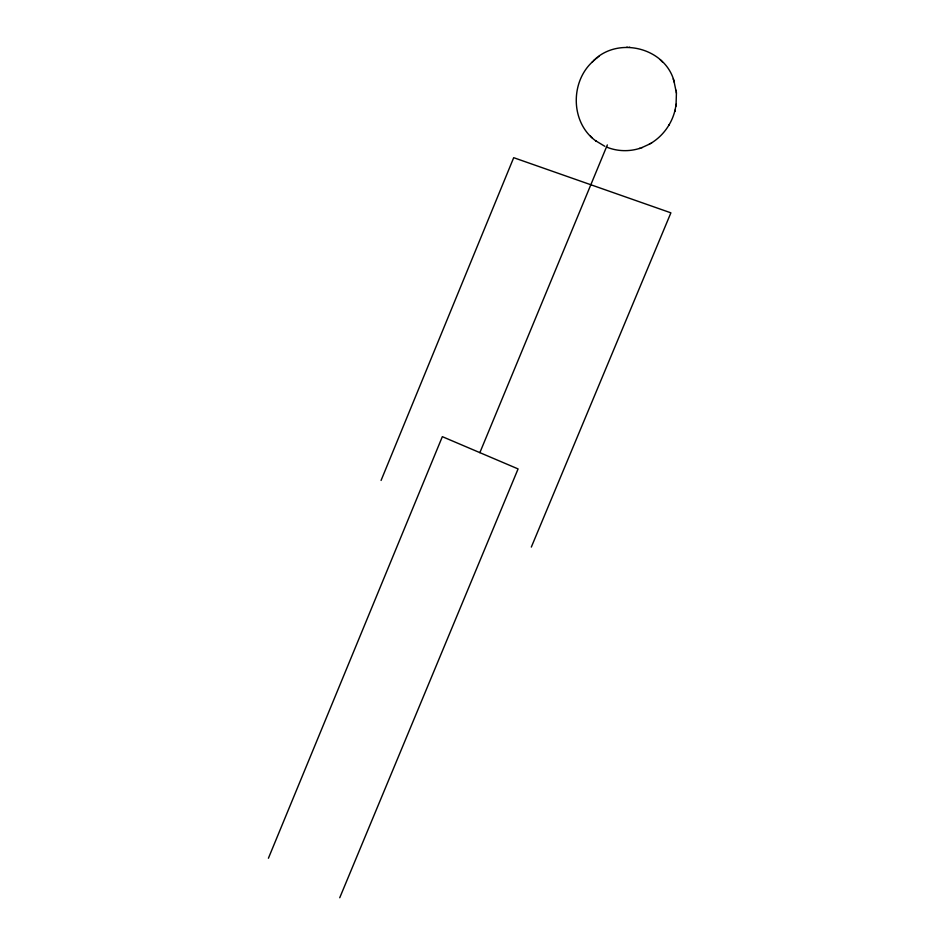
<?xml version="1.0" encoding="UTF-8"?>
<svg xmlns="http://www.w3.org/2000/svg" width="945" height="945" viewBox="0 0 945 945"><rect width="100%" height="100%" fill="white"/><g stroke="black" fill="none" stroke-linecap="round" stroke-linejoin="round"><path stroke-width="1.42" d="M676.065 104.848L676.419 93.082L673.986 81.175M674.848 110.955L675.947 105.686M675.852 106.277L676.171 104.151M651.152 143.156C662.87 136.021 671.517 124.126 674.872 110.849M674.706 111.534L675.049 110.163M381.071 480.438L513.702 157.685L670.891 212.838L531.326 547.072M268.415 858.237L442.343 436.661L518.084 468.921L339.739 897.75M479.859 452.643L607.328 144.928M668.895 125.177L669.237 124.586M592.787 61.531C569.918 82.12 570.532 123.086 596.248 141.218M593.755 60.634L594.972 59.559M592.22 62.063C616.4 35.449 665.823 47.026 674.387 82.392M596.023 58.684L597.287 57.692M598.445 56.842L599.095 56.357M641.596 147.739L649.735 143.994M649.156 144.337L651.707 142.825M606.95 147.219C617.404 151.424 629.311 151.767 640.013 148.282M639.363 148.495L642.21 147.538M626.724 47.25L627.468 47.262M629.098 47.274L629.831 47.285M604.824 146.298L595.669 140.781M590.495 136.186L592.137 137.816M660.331 59.842L662.492 62.016M673.23 78.943L673.655 80.23M676.112 90.271L676.183 90.944M676.348 92.456L676.419 93.082"/></g></svg>
